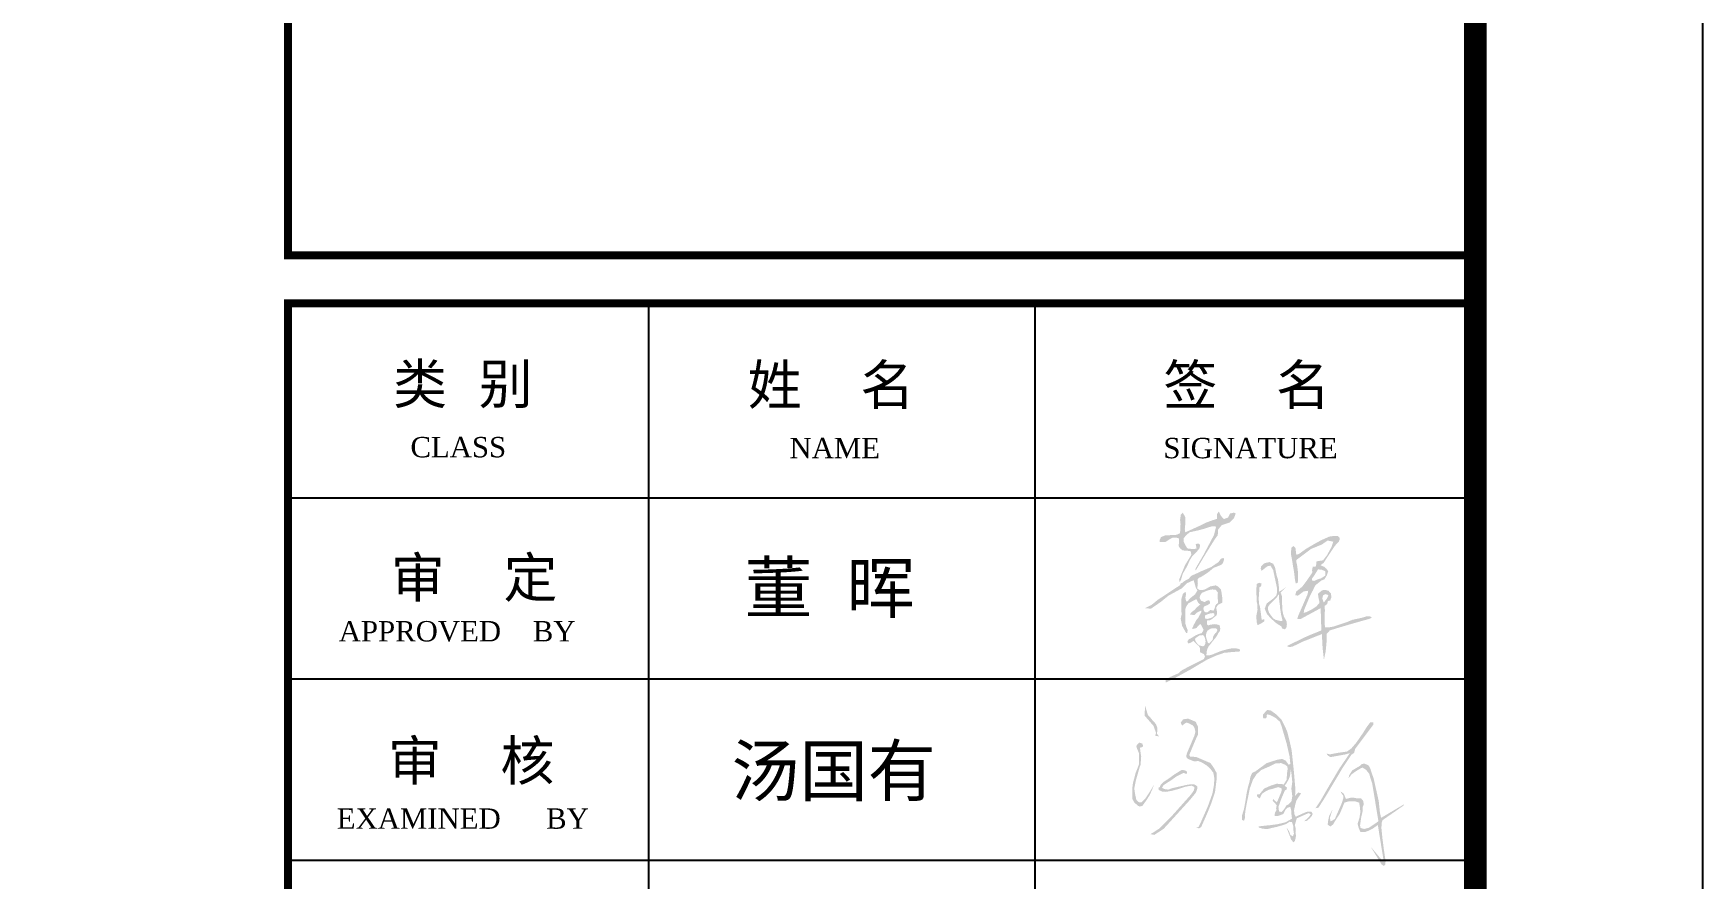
# Model space of a CAD drawing. Extents: x -3102990 to -851544, y -5293060 to -2540151.
# Drawn here: x -2555479 to -2548138, y -2662549 to -2658834 of the extents above; entities that cross this region are included whole.
import ezdxf

# ---------------------------------------------------------------- set-up
doc = ezdxf.new("R2010")
doc.units = 0
doc.header["$LTSCALE"] = 1000
doc.layers.get('0').update_dxf_attribs({"linetype": 'CONTINUOUS'})
for name, color, linetype in [('HATCH', 254, 'CONTINUOUS'), ('PUB_TEXT', 7, 'CONTINUOUS'), ('PUB_TITLE', 4, 'CONTINUOUS')]:
    doc.layers.add(name, color=color, linetype=linetype)
doc.layers.add('yichutu', color=7, linetype='CONTINUOUS', true_color=0xffffff, plot=False)
doc.styles.add('GHF', font='times.ttf')
doc.styles.add('STYLE1', font='simhei.ttf', dxfattribs={"width": 0.8})

# ---------------------------------------------------------------- blocks, each defined once
blk = doc.blocks.new('A$C16496DF1')
at = {"layer": 'HATCH'}
h = blk.add_hatch(color=256, dxfattribs=at)
h.paths.add_polyline_path([(102427.5, 11585), (102433.4, 11566.6), (102447.9, 11584.3), (102454.5, 11599.8), (102440, 11604), (102430.6, 11598.4)], flags=16)
h.paths.add_polyline_path([(102423.7, 11711.8), (102408.4, 11712.4), (102392.5, 11686.5), (102382.5, 11673), (102382.5, 11664.2), (102391.4, 11661.8), (102399.6, 11665.4), (102410.5, 11670), (102421.4, 11673), (102434.9, 11681.8), (102441.4, 11685.4), (102441.4, 11698.9), (102439.6, 11704.8)], flags=16)
h.paths.add_polyline_path([(102325.8, 11781.1), (102313.1, 11776.7), (102309.4, 11806), (102301.3, 11815.3), (102291.3, 11808.4), (102289.5, 11780.5), (102293.8, 11757.4), (102298.8, 11726.4), (102303.2, 11701.5), (102306.9, 11669.8), (102310.6, 11651.1), (102318.7, 11653), (102321.2, 11667.3), (102321.2, 11691.5), (102319.4, 11709.6), (102316.2, 11733.8), (102312.5, 11746.9), (102313.1, 11753.7), (102378.5, 11802.8), (102425.8, 11822.1), (102450.7, 11839.5), (102475.5, 11834.6), (102467.5, 11810.3), (102447.5, 11774.2), (102430.7, 11752.5), (102402.1, 11748.1), (102399.6, 11725.7), (102385.3, 11723.9), (102382.2, 11708.9), (102384.1, 11699.6), (102359.8, 11664.2), (102339.3, 11636.8), (102312.5, 11615), (102308.8, 11599.5), (102320, 11597), (102345.5, 11615.7), (102365.4, 11618.8), (102362.9, 11603.8), (102321.2, 11508.1), (102317.5, 11494.4), (102331.8, 11494.4), (102420.2, 11542.3), (102423.3, 11444.5), (102361.6, 11419.4), (102281.4, 11380.7), (102271.2, 11375.8), (102280.8, 11371.7), (102295.3, 11372.6), (102340.5, 11394.7), (102425.5, 11428.2), (102428.7, 11368.5), (102434.5, 11315.5), (102442.4, 11353.1), (102446.6, 11398.5), (102446.6, 11429), (102460.8, 11444.6), (102524, 11463.8), (102602.8, 11486.5), (102636.2, 11495.7), (102644.7, 11500.7), (102637.6, 11507), (102624.8, 11507), (102601.4, 11500), (102558.8, 11490.7), (102535.4, 11480.8), (102507, 11471.6), (102477.1, 11461.6), (102464.4, 11458.8), (102438.8, 11458.1), (102437.7, 11497.1), (102438.8, 11534.7), (102437.4, 11551.7), (102448.7, 11560.3), (102452.3, 11573.7), (102462.2, 11575.9), (102467.2, 11589.4), (102465.8, 11605.7), (102455.1, 11618.4), (102440.2, 11622.7), (102433.1, 11622.7), (102423.2, 11618.4), (102408.3, 11605), (102411.1, 11585.8), (102414, 11573.7), (102414, 11564.5), (102401.2, 11549.6), (102384.1, 11538.3), (102359.3, 11525.5), (102345.8, 11521.2), (102347.9, 11535.4), (102374.6, 11599.1), (102386.8, 11621.6), (102396.4, 11642.3), (102423.6, 11663.9), (102436.9, 11668.9), (102447.1, 11686.3), (102453.4, 11704.8), (102445.9, 11715.2), (102436.1, 11723.9), (102419.3, 11730.8), (102433.8, 11741.8), (102445.8, 11760.8), (102463.8, 11787.7), (102479.2, 11811.1), (102488.1, 11822.3), (102499.8, 11834.5), (102504, 11843.8), (102504, 11851.3), (102497, 11858.8), (102481.6, 11860.2), (102458.6, 11856.9), (102441.8, 11849.4), (102424.9, 11842), (102395.5, 11826.1), (102378.6, 11816.2), (102356.3, 11803.2), (102337.4, 11789.6)])
h.paths.add_polyline_path([(102235.6, 11604.1), (102228.4, 11591.4), (102207.7, 11570.8), (102196.6, 11559.7), (102189, 11547.7), (102189, 11535.1), (102193.4, 11521.8), (102203.6, 11507.9), (102211.2, 11497.5), (102223.3, 11490.6), (102242.7, 11485.8), (102250.9, 11485.8), (102251.9, 11491.6), (102246.5, 11511.6), (102245.1, 11521.2), (102242, 11540.5), (102241, 11546.3), (102241, 11554.1), (102239.3, 11566), (102237.3, 11583), (102237.3, 11593.6)], flags=16)
h.paths.add_polyline_path([(102160.4, 11706.6), (102165.9, 11710.5), (102185, 11726), (102199.5, 11729.1), (102211.4, 11709.5), (102219.6, 11670.8), (102228.9, 11627.5), (102228.9, 11612.5), (102225, 11597.7), (102210.5, 11583.4), (102183, 11563), (102174.2, 11539.8), (102185, 11514.5), (102206.7, 11492.4), (102225.3, 11475.8), (102247.5, 11461.9), (102250.9, 11453), (102262.2, 11449.2), (102269.3, 11455.5), (102271.8, 11471.3), (102270.5, 11482.6), (102265.5, 11493.8), (102259.3, 11503.4), (102255.1, 11518), (102252.6, 11529.7), (102251.3, 11543), (102250.9, 11556.4), (102250.9, 11574.3), (102250.9, 11589.7), (102246.7, 11605.1), (102243.4, 11610.1), (102251.7, 11618.5), (102266.3, 11633.7), (102246.2, 11619.2), (102237, 11614.5), (102236.7, 11635.2), (102232.6, 11668.1), (102227.1, 11684.8), (102222.1, 11708.5), (102219.6, 11721), (102211.7, 11737.4), (102195, 11744.7), (102175.2, 11740.4), (102168.7, 11736.6), (102158.5, 11726.3), (102156.6, 11715.3)])
h.paths.add_polyline_path([(102153.7, 11546.6), (102160.9, 11491.4), (102172.2, 11493.4), (102172.2, 11484.2), (102157.8, 11474.5), (102142.5, 11467.4), (102139.4, 11479.6), (102136.8, 11505.7), (102142.5, 11535.4), (102142, 11556.9), (102138.4, 11573.7), (102137.9, 11608), (102137.9, 11632.5), (102139.4, 11648.9), (102149.6, 11654), (102160.4, 11650.4), (102158.3, 11639.2), (102150.7, 11633.1), (102150.7, 11618.7), (102148.6, 11606), (102148.1, 11582.9), (102148.6, 11562)])
h.paths.add_polyline_path([(101937, 11395.2), (101930.1, 11386.8), (101923.5, 11391.1), (101921.6, 11397.4), (101919.4, 11404.2), (101917.2, 11410.8), (101916, 11417.2), (101916, 11421.7), (101916.7, 11428.6), (101917.7, 11433.5), (101920.7, 11439.9), (101923.1, 11443.6), (101928.5, 11447.6), (101934.5, 11451), (101940.4, 11453.3), (101951.7, 11454.2), (101955, 11454.2), (101960, 11452.9), (101962.8, 11451.4), (101966, 11446.1), (101963.9, 11441.3), (101961.1, 11435.6), (101955.9, 11430.6), (101951, 11424.3), (101946, 11414.3), (101946, 11407.9), (101944.8, 11403.1)], flags=16)
h.paths.add_polyline_path([(101908.6, 11417.2), (101903.6, 11423.8), (101887, 11422.5), (101879.8, 11417.2), (101872.3, 11412.8), (101867.6, 11407.8), (101869.5, 11398.2), (101873.3, 11392.5), (101879.2, 11384.1), (101887.6, 11378.2), (101903, 11374.4), (101908.3, 11377.9), (101912.9, 11385.3), (101913.9, 11395), (101913.3, 11404.1)], flags=16)
h.paths.add_polyline_path([(101940.1, 11519.9), (101932.1, 11518.5), (101918.4, 11513.6), (101911.9, 11510.1), (101911, 11504.6), (101912.7, 11496.1), (101921.5, 11495), (101931.6, 11497.2), (101942.8, 11501.3), (101952.4, 11508.7), (101953.2, 11517.4), (101948, 11520.7)], flags=16)
h.paths.add_polyline_path([(101905.7, 11569.9), (101903.5, 11571.9), (101894.2, 11575.1), (101887.2, 11588.2), (101890, 11596.1), (101896.5, 11608.7), (101912.8, 11616.1), (101930.5, 11622.2), (101943.1, 11624.5), (101957, 11623.7), (101962.8, 11617.9), (101968.3, 11610), (101966.9, 11598.2), (101966.9, 11586.5), (101968.8, 11576.7), (101969.3, 11569), (101968.6, 11564.7), (101961.4, 11559.6), (101957.3, 11553.6), (101955.4, 11547.2), (101953.4, 11540.4), (101951.3, 11535.6), (101948.9, 11531.1), (101936.4, 11534), (101934.7, 11534), (101922, 11523.9), (101915.8, 11523.9), (101910, 11525.3), (101906.9, 11531.8), (101904.7, 11538.5), (101905.2, 11544.5), (101907.6, 11550.8), (101910.7, 11550.8), (101924.4, 11556.7), (101928.2, 11559.4), (101933.7, 11563.1), (101933.5, 11567.5), (101933, 11571.1), (101930.6, 11575.9), (101927.3, 11576.2), (101923.7, 11576.2), (101918.4, 11574.3), (101911.2, 11569.9)], flags=16)
h.paths.add_polyline_path([(101805, 11651.3), (101801.9, 11643.4), (101702.8, 11578.1), (101676.4, 11556.3), (101647.3, 11542.4), (101673.7, 11539.8), (101716.7, 11569.5), (101751, 11597.2), (101811.2, 11630.2), (101832.3, 11652), (101858.7, 11663.9), (101862, 11663.9), (101871.3, 11631.5), (101878.6, 11620.3), (101868, 11603.2), (101844.2, 11584), (101834.9, 11572.1), (101829, 11571.5), (101825, 11588), (101828.3, 11603.2), (101825.7, 11613.7), (101814.5, 11605.8), (101807.9, 11583.3), (101807.9, 11560.9), (101807.9, 11535.2), (101808.5, 11513.4), (101804.6, 11496.2), (101811.2, 11463.8), (101828.3, 11433.5), (101834.3, 11433.5), (101834.9, 11446.7), (101829, 11461.2), (101825, 11475.7), (101824.4, 11500.2), (101824.4, 11513.4), (101824.4, 11537.1), (101830.3, 11551.7), (101838.9, 11563.5), (101858.1, 11574.1), (101873.3, 11582), (101876.7, 11575.5), (101880.5, 11568.2), (101885.8, 11561.6), (101891.1, 11560.2), (101883.8, 11553), (101874.6, 11544.4), (101865.3, 11534.5), (101850.8, 11523.3), (101845.5, 11514.7), (101864.7, 11511.4), (101878.6, 11524.6), (101895.7, 11531.9), (101895.7, 11525.9), (101881.9, 11500.2), (101873.3, 11489.6), (101863.4, 11471.1), (101857.4, 11458.6), (101854.8, 11450), (101873.3, 11454.6), (101888.5, 11471.1), (101893.1, 11471.1), (101905.6, 11446.7), (101897.1, 11432.2), (101887.5, 11430.1), (101869.2, 11422.1), (101848.2, 11408.8), (101840.9, 11406.5), (101834.1, 11395.8), (101837.1, 11387.8), (101846.3, 11388.9), (101857.4, 11396.2), (101861.2, 11398.1), (101871.5, 11386.7), (101884.1, 11376), (101889.8, 11366.8), (101889.8, 11348.9), (101900.5, 11343.2), (101907.1, 11340.6), (101911.5, 11328.6), (101906.2, 11318.5), (101810.9, 11270.2), (101794.3, 11255.9), (101758.9, 11240.1), (101738.5, 11228), (101738.5, 11215.2), (101768.7, 11229.5), (101846.3, 11271.7), (101902.1, 11304.9), (101921, 11316.2), (101941.3, 11325.2), (101965.4, 11335.7), (101984.3, 11341.8), (101996.3, 11346.3), (102001.6, 11346.3), (102036.3, 11350.1), (102061.9, 11350.8), (102066, 11354.9), (102064.6, 11361.1), (102057.7, 11363.5), (102048.6, 11365.4), (102036.6, 11366.2), (102028.5, 11365.6), (102007.9, 11361.3), (101996.8, 11357.9), (101991, 11356.7), (101976.1, 11351.7), (101966.4, 11347.8), (101960.6, 11345.4), (101954.5, 11343), (101952.7, 11342.3), (101947.4, 11340), (101940.8, 11337.4), (101932.7, 11335.3), (101926.1, 11335.3), (101918, 11335.3), (101918.2, 11342.4), (101919.6, 11353.9), (101921.2, 11360.3), (101924.7, 11368.6), (101928.5, 11375.8), (101937, 11385.5), (101943.6, 11395), (101959.7, 11413.9), (101968, 11427.5), (101970.1, 11432.5), (101976.2, 11440), (101978.7, 11450.4), (101977.6, 11461.1), (101974.8, 11467.9), (101961.5, 11471.2), (101953.3, 11471.9), (101935.7, 11469.4), (101926.1, 11466.9), (101921.4, 11468.7), (101919.6, 11480.1), (101920, 11486.2), (101921.8, 11488.7), (101932.2, 11489), (101941.6, 11493.9), (101955.8, 11505.3), (101961.5, 11509.9), (101964.8, 11517.9), (101963.5, 11530.5), (101961.2, 11542.4), (101961.2, 11546), (101969.3, 11557.6), (101978.3, 11561.5), (101987.1, 11566.1), (101987.4, 11589.4), (101983.9, 11613.1), (101981.9, 11623.8), (101974.4, 11632.2), (101968.6, 11637.8), (101960.2, 11642), (101956.6, 11642), (101934.5, 11637.8), (101922.8, 11630.9), (101908.9, 11623.5), (101894.9, 11621.5), (101888.1, 11621.5), (101877.4, 11628.7), (101880.1, 11649.4), (101878.9, 11669), (101885.1, 11676), (101894.1, 11679.2), (101926, 11699.9), (101949.4, 11719.6), (101969.1, 11726.9), (101986.5, 11734.7), (101992, 11744.3), (101995.6, 11757.6), (101992.4, 11763.5), (101981, 11758.9), (101974.6, 11749.8), (101970, 11743.8), (101959, 11737), (101939.3, 11723.2), (101916.8, 11713.6), (101895.3, 11704.5), (101873.7, 11694.4), (101850.8, 11684.3), (101839.4, 11670.6), (101828.8, 11666), (101817.4, 11658.7), (101812.8, 11654.1)])
h.paths.add_polyline_path([(101736.9, 11832.4), (101728.7, 11832.7), (101711.8, 11832.7), (101711.8, 11840.3), (101718.2, 11854.9), (101736, 11861.8), (101786.2, 11864.7), (101802, 11871.6), (101803, 11896.2), (101804, 11912), (101802, 11929.7), (101805, 11952.4), (101813.8, 11962.2), (101824.7, 11942.5), (101824.7, 11911), (101822.7, 11889.3), (101824.7, 11875.5), (101898.6, 11909), (101918.3, 11918.9), (101944.9, 11928.7), (101963.6, 11934.6), (101963.6, 11954.3), (101972.5, 11967.1), (101981.4, 11948.4), (101994.2, 11933.7), (102012.9, 11940.6), (102021.8, 11958.3), (102039.5, 11962.2), (102046.4, 11958.3), (102039.5, 11938.6), (102020.8, 11918.9), (101985.3, 11907.1), (101969.6, 11888.4), (101967.6, 11862.7), (101953.8, 11844), (101907.5, 11769.2), (101873.9, 11713), (101868, 11708.6), (101870.5, 11717.4), (101904.1, 11775), (101930.7, 11825), (101951, 11863.6), (101954.8, 11878.2), (101960.5, 11900.9), (101942.1, 11902.2), (101906.6, 11890.8), (101880.7, 11883.9), (101843.3, 11875.6), (101829.4, 11863), (101818, 11850.3), (101818, 11833.2), (101826.2, 11818), (101833.8, 11804.8), (101854.7, 11802.2), (101859.8, 11801.6), (101874.3, 11804.1), (101870.8, 11824.3), (101882.7, 11826.4), (101890.2, 11820.6), (101887.6, 11805.4), (101875.6, 11790.8), (101856, 11771.2), (101844.6, 11752.9), (101832.6, 11725.7), (101813.6, 11693.4), (101807.2, 11670.6), (101800.3, 11655.4), (101797.7, 11667.4), (101823.7, 11731.4), (101851.6, 11776.9), (101849, 11792.1), (101830, 11795.3), (101812.9, 11795.9), (101800.3, 11807.3), (101795.8, 11815.5), (101797.1, 11833.2), (101797.1, 11848.4), (101783.8, 11852.8), (101771.1, 11852.8), (101752.8, 11843.4), (101745.8, 11838.3)])
h = blk.add_hatch(color=256, dxfattribs=at)
h.paths.add_polyline_path([(102600, 10840.2), (102594, 10836.9), (102575.1, 10825.5), (102556.2, 10812), (102543.1, 10794.7), (102545.4, 10807.3), (102559, 10829.2), (102592.4, 10848.8), (102601.5, 10856.8), (102612.3, 10859.2), (102630.8, 10851.4), (102638.8, 10836.6), (102644.8, 10817.6), (102652.9, 10795), (102675.5, 10694.9), (102681, 10643.2), (102686, 10620.6), (102786.4, 10679.9), (102784.1, 10674.1), (102692.8, 10610.7), (102689.4, 10602.3), (102687.2, 10576.6), (102692.3, 10527.1), (102698, 10483), (102705.7, 10431.3), (102704.7, 10415.9), (102698.6, 10409.3), (102687.9, 10416.4), (102640.5, 10493.4), (102688, 10436.7), (102696.1, 10438.5), (102671.7, 10589), (102650.6, 10574.2), (102631.4, 10564.3), (102614, 10557.7), (102594.8, 10559.1), (102587.1, 10576.9), (102582.8, 10594.4), (102591.2, 10622.7), (102594.7, 10645.6), (102593.2, 10666), (102589.7, 10687.2), (102572.7, 10692.8), (102542.1, 10692.6), (102524.8, 10687.6), (102515.1, 10663.2), (102503.8, 10637.7), (102486.5, 10611.2), (102474.8, 10591.6), (102463.3, 10582.6), (102451.2, 10590.8), (102453.1, 10608.1), (102457.8, 10630), (102472.6, 10658.6), (102460.9, 10620.8), (102463.7, 10605), (102482.4, 10615.1), (102501.2, 10658), (102514.2, 10687.8), (102520.4, 10709.1), (102520.2, 10717.1), (102510.6, 10730), (102507.6, 10736.8), (102522.2, 10726.5), (102527, 10714.4), (102531.2, 10703.7), (102550.2, 10708.6), (102566.2, 10709), (102582.5, 10705.9), (102598.3, 10705.8), (102606.6, 10696.9), (102609.8, 10680.9), (102605.3, 10668), (102604.7, 10649.5), (102598.5, 10622.6), (102595.5, 10600.7), (102593.3, 10586.8), (102595.9, 10576.2), (102611.1, 10571.8), (102632.4, 10576.9), (102674.3, 10605.5), (102652.9, 10735), (102646.8, 10771.4), (102637.6, 10800.4), (102633.9, 10813.8), (102626.1, 10824.2), (102618.3, 10832.9), (102605.5, 10840.7)])
h.paths.add_polyline_path([(102631.2, 11002.5), (102651.7, 11029.8), (102652.3, 11040.5), (102638.7, 11040.8), (102622.3, 11019), (102607.8, 10995.6), (102577.6, 10951.9), (102555.1, 10925.6), (102535.9, 10911.9), (102495.9, 10906.3), (102460.7, 10899.7), (102445, 10903.4), (102452.6, 10894.3), (102463.5, 10887.5), (102530.2, 10899.6), (102548.7, 10905.1), (102503.5, 10839), (102456.8, 10760.6), (102420.4, 10697.1), (102397.2, 10662.5), (102410.7, 10665.4), (102438.3, 10708.4), (102517.7, 10841.5), (102555.7, 10898.1), (102567.2, 10906), (102572.3, 10924.1)])
h.paths.add_polyline_path([(102247.3, 10646.3), (102237, 10648.8), (102234.6, 10668.7), (102246, 10701.5), (102262.6, 10740.4), (102270.5, 10745.4), (102272.1, 10753.4), (102266.9, 10758.2), (102261.3, 10760.4), (102271.6, 10775.3), (102279.8, 10790.5), (102285.2, 10804), (102289, 10832.8), (102291.4, 10818.3), (102295.4, 10779.4), (102291.5, 10749), (102295.5, 10715.4), (102291.6, 10692.1), (102278.4, 10679.4), (102268.2, 10674.3), (102264.2, 10665.6), (102255.9, 10654.2)], flags=16)
h.paths.add_polyline_path([(102183.8, 11064.8), (102179.8, 11058.6), (102167.7, 11058.2), (102165.8, 11073), (102174.8, 11083.9), (102184.8, 11094.5), (102200.3, 11093), (102227.3, 11073.5), (102247.2, 11053.1), (102272.1, 11003.2), (102281.4, 10967.8), (102292.6, 10917.7), (102302, 10829.7), (102309.5, 10742), (102307.6, 10716.7), (102321.9, 10732.7), (102334, 10727.4), (102324.6, 10714.4), (102313.1, 10695.9), (102308, 10676.5), (102303.4, 10655.8), (102304.1, 10637.7), (102310.8, 10625.6), (102351.1, 10644.1), (102363.9, 10648.5), (102379.7, 10647.4), (102384.9, 10638), (102380.9, 10628.1), (102372.5, 10618.8), (102359.7, 10607.7), (102347.9, 10605.6), (102358.4, 10615), (102370.5, 10627), (102376.5, 10636.7), (102366.9, 10641.5), (102315.3, 10618.6), (102311.6, 10606.4), (102306.5, 10588.7), (102311, 10571.8), (102309.5, 10555), (102311.8, 10541.9), (102309.3, 10528.3), (102306.2, 10518.2), (102300.9, 10513.2), (102289.7, 10525.2), (102286.8, 10535.8), (102280, 10551.7), (102275.6, 10563.3), (102269.6, 10579.3), (102282.2, 10559.8), (102287.2, 10545.1), (102298.3, 10539.7), (102302.6, 10550.7), (102300.1, 10569.1), (102299.6, 10585.8), (102294.2, 10601.6), (102283.6, 10603.5), (102272.1, 10595.8), (102261.7, 10591), (102240.2, 10584.5), (102225.4, 10580.5), (102206.9, 10576.5), (102185.4, 10571), (102165, 10573), (102150.3, 10577.4), (102145.9, 10582), (102156.2, 10584), (102178.4, 10586.5), (102200.4, 10588.6), (102232.8, 10593.1), (102266.3, 10601.4), (102294.2, 10617.1), (102291.9, 10635), (102290.3, 10655.9), (102286.5, 10668.7), (102274.1, 10665), (102265.2, 10655.5), (102256.1, 10637.5), (102232.3, 10628.6), (102217.8, 10628.7), (102219.1, 10643.7), (102226.5, 10655.4), (102224.1, 10662.4), (102227, 10675.4), (102220.1, 10684.3), (102209.5, 10695.6), (102211.4, 10703.8), (102221.1, 10693.8), (102228.1, 10689.1), (102247.6, 10735.5), (102249.1, 10750), (102234.8, 10755.6), (102223.5, 10753.1), (102207.1, 10747.4), (102194.3, 10744.9), (102180.5, 10738.6), (102169.5, 10731.2), (102162.5, 10726.5), (102157.4, 10717.2), (102153.8, 10708.3), (102149.7, 10706.2), (102139.7, 10716.7), (102141.1, 10723.7), (102150.4, 10723.3), (102161.6, 10737.2), (102172.1, 10749.5), (102201.8, 10762.6), (102226.1, 10770.4), (102250.2, 10769.3), (102257.6, 10766.8), (102270.9, 10788.3), (102271.6, 10807.8), (102273, 10821.9), (102275.1, 10835.6), (102273.7, 10846.1), (102264.5, 10854), (102246.2, 10861.3), (102221.6, 10859.7), (102194.7, 10846.5), (102159.2, 10830.9), (102138.1, 10812), (102122.8, 10788.9), (102118, 10775.7), (102108.8, 10750.2), (102105.5, 10733.6), (102095, 10683.7), (102090, 10655.6), (102086.7, 10631.9), (102087, 10618.6), (102083.1, 10607.5), (102074, 10612), (102075, 10633.3), (102083, 10659.3), (102088.7, 10690.4), (102094.3, 10726.8), (102100.2, 10754.6), (102107.9, 10781.2), (102110.5, 10798.5), (102116.4, 10813.1), (102120, 10818.7), (102132.7, 10824.5), (102182.8, 10861.2), (102229.3, 10876), (102251.5, 10879.7), (102266.3, 10872.3), (102273, 10863), (102280.3, 10853.5), (102286.7, 10858.3), (102283.7, 10889.8), (102269.9, 10950), (102255.6, 10997.8), (102248.9, 11021.9), (102241, 11042.8), (102221.9, 11060), (102196.1, 11073.2), (102185.2, 11075.4), (102181.8, 11069.7)])
h.paths.add_polyline_path([(101736.7, 10745.9), (101722.8, 10752), (101727.9, 10763.5), (101763, 10786.1), (101786.9, 10803.2), (101809.4, 10814.4), (101817.9, 10818.6), (101825.4, 10814.2), (101832.5, 10815.2), (101832.9, 10822.5), (101824.6, 10829.3), (101809.6, 10831.4), (101779.4, 10813.1), (101749.2, 10791.3), (101729.8, 10779), (101716.5, 10765.5), (101712.4, 10755.1), (101708, 10754), (101706.5, 10746.7), (101711.3, 10741.5), (101723.3, 10736.3), (101739.8, 10734.8), (101768.3, 10740.1), (101797.1, 10747.9), (101823.1, 10757), (101844.7, 10761.1), (101853.2, 10761.7), (101865, 10755.9), (101863.1, 10741.8), (101849.6, 10722.6), (101762.5, 10625.3), (101712, 10574.6), (101687.8, 10558.7), (101671.8, 10549.2), (101688.7, 10545.6), (101730.2, 10572.9), (101800.9, 10650.5), (101846.5, 10700.7), (101872.3, 10732.3), (101877.2, 10747.2), (101878.2, 10758.6), (101866.2, 10766.9), (101852.6, 10768.7), (101832, 10765.7), (101810.7, 10760.9), (101779.7, 10753.8), (101766.3, 10750.7), (101751.1, 10744.8)])
h.paths.add_polyline_path([(101821.6, 11034.6), (101811.3, 11025.9), (101804.6, 11038.7), (101815.4, 11053.7), (101837.4, 11056.7), (101870.5, 11043), (101881.2, 11020), (101880.3, 10985.6), (101870.1, 10964), (101842.7, 10897.9), (101845.6, 10890.3), (101858.6, 10889.4), (101874, 10887.6), (101911, 10871.9), (101935.7, 10861.5), (101951.7, 10838.3), (101963, 10817), (101963.1, 10793), (101955.8, 10734.2), (101941, 10689.3), (101924, 10646.4), (101894.8, 10580.4), (101885.8, 10574.8), (101871.6, 10577), (101883.1, 10580.2), (101890.2, 10594.4), (101924.1, 10671.1), (101944.2, 10727.6), (101950.5, 10761.9), (101952.9, 10793.5), (101948.1, 10819.2), (101933.7, 10838), (101918.2, 10851.4), (101897.9, 10863.9), (101881.6, 10870.4), (101871.5, 10869.5), (101863.1, 10869), (101849.2, 10874.5), (101837.1, 10879.3), (101831.4, 10884.5), (101828.7, 10892.4), (101832.6, 10905.9), (101864.4, 10980.4), (101869.5, 10998.8), (101865.1, 11017.3), (101857.8, 11026.9), (101845, 11033.8), (101833.3, 11038.5), (101828.4, 11038.3)])
h.paths.add_polyline_path([(101628, 10908.7), (101625.6, 10928.8), (101636.8, 10931.9), (101639.1, 10937.9), (101635.4, 10947.5), (101621.8, 10951.2), (101609.2, 10937.1), (101612, 10926.7), (101620.6, 10905.9), (101621.2, 10881.2), (101621.6, 10857.3), (101614.9, 10839.1), (101606, 10816.6), (101599.6, 10791.8), (101594.5, 10771.8), (101591.6, 10749.8), (101591.8, 10721.6), (101592.4, 10703.1), (101600.4, 10688.2), (101617.2, 10673.5), (101625.4, 10670.2), (101636.1, 10673.3), (101652.2, 10695.3), (101667.7, 10719.8), (101678.3, 10742.6), (101688, 10767.2), (101678, 10750.2), (101669.9, 10736.6), (101659.6, 10721.1), (101648.2, 10704.6), (101632.7, 10689.3), (101618.9, 10689.6), (101609.8, 10699.9), (101603.9, 10725.6), (101600.5, 10750.2), (101607.3, 10784.3), (101624.4, 10843.9), (101628.2, 10853.3), (101629.3, 10868), (101631, 10890.3)])
h.paths.add_polyline_path([(101646.8, 11068.9), (101647.1, 11117.1), (101654.4, 11092.7), (101660.2, 11073.5), (101672.6, 11059.5), (101679.7, 11050.4), (101695.4, 11033.4), (101701.6, 11017.5), (101701.3, 11003.3), (101701, 10989.1), (101709.4, 10978.6), (101691.9, 10982), (101696.5, 10993.6), (101684.9, 11025.1)])
at = {"layer": 'PUB_TITLE', "color": 4}
for p, q in [((99464.6, 12881.9), (99464.6, 6514.4)), ((101162.8, 12881.9), (101162.8, 6514.4)), ((97878.9, 12027.2), (103110.9, 12027.2)), ((97878.9, 11231.2), (103110.9, 11231.2)), ((97878.9, 10435.3), (103110.9, 10435.3))]:
    blk.add_line(p, q, dxfattribs=at)
at = {"layer": 'PUB_TITLE'}
blk.add_lwpolyline([(0, 0), (0, 42000), (104100, 42000), (104100, 0)], close=True, dxfattribs=at)
at = {"layer": 'PUB_TITLE', "const_width": 100}
blk.add_lwpolyline([(103100, 1000), (103100, 41000), (713.3, 41000), (713.3, 1000), (103100, 1000)], dxfattribs=at)
at = {"layer": 'PUB_TITLE', "color": 4}
for points, const_width in [([(97878.9, 24321.2), (103100, 24321.2), (103100, 13093.2), (97878.9, 13093.2)], 35.1), ([(97878.9, 6514.4), (103110.9, 6514.4), (103110.9, 12881.9), (97878.9, 12881.9)], 35.2)]:
    blk.add_lwpolyline(points, close=True, dxfattribs=dict(at, const_width=const_width))
at = {"layer": 'PUB_TEXT'}
for s, height, style, p in [(' 类', 174.12, 'STYLE1', (98222.2, 12440.8)), ('别', 174.1, 'STYLE1', (98717.5, 12440.8)), ('姓', 174.1, 'STYLE1', (99900.7, 12436.8)), ('名', 174.1, 'STYLE1', (100396, 12436.8)), ('签', 174.1, 'STYLE1', (101728.7, 12436.8)), ('名', 174.1, 'STYLE1', (102224, 12436.8)), ('CLASS', 89.55, 'GHF', (98417.1, 12205.2)), ('NAME', 89.55, 'GHF', (100084.1, 12201.2)), ('SIGNATURE', 89.55, 'GHF', (101728.5, 12201.2)), ('审', 174.1, 'STYLE1', (98330.9, 11590)), ('定', 174.1, 'STYLE1', (98826.2, 11590)), ('董 晖', 220, 'STYLE1', (99886, 11521.9)), ('APPROVED', 89.55, 'GHF', (98101.8, 11396.1)), ('BY', 89.55, 'GHF', (98955.3, 11396.1)), ('审', 174.1, 'STYLE1', (98317.4, 10785)), ('核', 174.1, 'STYLE1', (98812.7, 10785)), ('汤国有', 220, 'STYLE1', (99828, 10717.7)), ('EXAMINED', 89.55, 'GHF', (98093.1, 10572.5)), ('BY', 89.55, 'GHF', (99013.9, 10572.5))]:
    blk.add_text(s, height=height, dxfattribs=dict(at, style=style)).set_placement(p)
blk = doc.blocks.new('yct-1041-420-104100-42000-100-2006.0')
at = {"layer": 'yichutu', "color": 7, "true_color": 0xffffff}
blk.add_lwpolyline([(0, 0), (0, 42000), (104100, 42000), (104100, 0)], close=True, dxfattribs=at)

msp = doc.modelspace()

# ---------------------------------------------------------------- block references
at = {"ltscale": 1.5}
msp.add_blockref('A$C16496DF1', (-2652237.82, -2672902.4), dxfattribs=at)
at = {"layer": 'yichutu'}
msp.add_blockref('yct-1041-420-104100-42000-100-2006.0', (-2652237.82, -2672902.4), dxfattribs=at)

doc.saveas('drawing.dxf')
